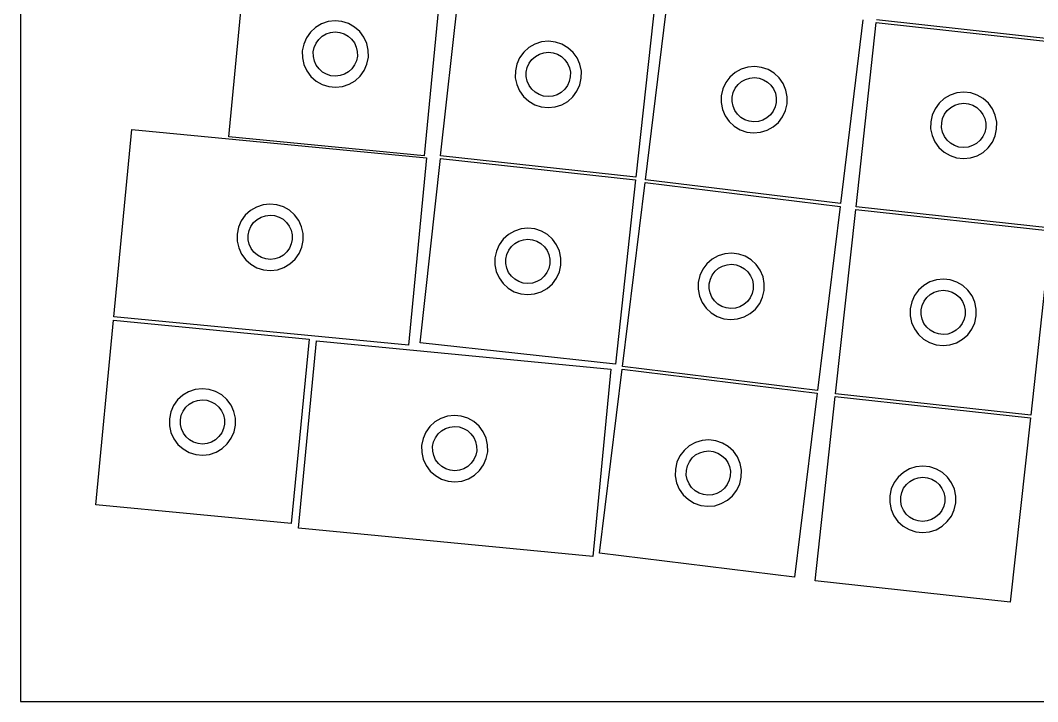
# Model space of a CAD drawing. Header units: metres. Extents: x -138 to 138, y -52 to 61.
# Drawn here: x -137.9 to -46, y -52.1 to 9.5 of the extents above; entities that cross this region are included whole.
import ezdxf

# ---------------------------------------------------------------- set-up
doc = ezdxf.new("R2010")
doc.units = ezdxf.units.M

msp = doc.modelspace()

# ---------------------------------------------------------------- linework, layer by layer
for p, q in [((-137.95, 50.12), (-137.95, -52.12)), ((-119.113, -1.07085), (-117.507, 15.602)), ((-99.839, 13.9008), (-101.444, -2.77211)), ((-99.9545, -2.78893), (-98.131, 13.8615)), ((-80.4865, 11.9291), (-82.31, -4.72131)), ((-81.4397, -4.94592), (-79.3984, 11.6792)), ((-110.125, 9.34384), (-110.72, 9.14482)), ((-109.502, 9.41483), (-110.125, 9.34384)), ((-108.878, 9.35471), (-109.502, 9.41483)), ((-108.28, 9.16612), (-108.878, 9.35471)), ((-61.7807, 9.51602), (-63.822, -7.1091)), ((-62.406, -7.39494), (-60.5824, 9.25548)), ((-60.5824, 9.25548), (-42.9379, 7.32309)), ((-42.9107, 7.57161), (-60.5552, 9.504)), ((-111.723, 8.4028), (-112.087, 7.89221)), ((-111.26, 8.82652), (-111.723, 8.4028)), ((-110.72, 9.14482), (-111.26, 8.82652)), ((-110.305, 8.23488), (-109.909, 8.36754)), ((-109.909, 8.36754), (-109.493, 8.41487)), ((-109.493, 8.41487), (-109.077, 8.3748)), ((-109.077, 8.3748), (-108.678, 8.24907)), ((-107.734, 8.85728), (-108.28, 9.16612)), ((-107.264, 8.44173), (-107.734, 8.85728)), ((-106.891, 7.93756), (-107.264, 8.44173)), ((-112.087, 7.89221), (-112.337, 7.31706)), ((-111.383, 7.01636), (-111.217, 7.3998)), ((-111.217, 7.3998), (-110.974, 7.74019)), ((-110.974, 7.74019), (-110.666, 8.02266)), ((-110.666, 8.02266), (-110.305, 8.23488)), ((-108.678, 8.24907), (-108.314, 8.04318)), ((-108.314, 8.04318), (-108.001, 7.76613)), ((-108.001, 7.76613), (-107.753, 7.43002)), ((-107.753, 7.43002), (-107.579, 7.04956)), ((-106.631, 7.36685), (-106.891, 7.93756)), ((-106.495, 6.75456), (-106.631, 7.36685)), ((-90.8314, 7.50722), (-91.4287, 7.31602)), ((-90.2074, 7.57005), (-90.8314, 7.50722)), ((-89.5839, 7.50177), (-90.2074, 7.57005)), ((-88.9883, 7.30537), (-89.5839, 7.50177)), ((-112.337, 7.31706), (-112.462, 6.70248)), ((-112.462, 6.70248), (-112.457, 6.07535)), ((-111.467, 6.60664), (-111.383, 7.01636)), ((-111.463, 6.18855), (-111.467, 6.60664)), ((-107.579, 7.04956), (-107.489, 6.64136)), ((-107.489, 6.64136), (-107.485, 6.22327)), ((-106.49, 6.12741), (-106.495, 6.75456)), ((-92.4411, 6.58719), (-92.812, 6.08141)), ((-91.9732, 7.00481), (-92.4411, 6.58719)), ((-91.4287, 7.31602), (-91.9732, 7.00481)), ((-91.026, 6.40071), (-90.6278, 6.52818)), ((-90.6278, 6.52818), (-90.2117, 6.57007)), ((-90.2117, 6.57007), (-89.7961, 6.52455)), ((-89.7961, 6.52455), (-89.399, 6.39362)), ((-88.4465, 6.98943), (-88.9883, 7.30537)), ((-87.9823, 6.56773), (-88.4465, 6.98943)), ((-87.6159, 6.05873), (-87.9823, 6.56773)), ((-112.457, 6.07535), (-112.321, 5.46304)), ((-111.373, 5.78035), (-111.463, 6.18855)), ((-111.199, 5.39987), (-111.373, 5.78035)), ((-107.568, 5.81354), (-107.735, 5.4301)), ((-107.485, 6.22327), (-107.568, 5.81354)), ((-106.615, 5.51283), (-106.49, 6.12741)), ((-92.812, 6.08141), (-93.0696, 5.50958)), ((-92.1199, 5.19643), (-91.9482, 5.57764)), ((-91.9482, 5.57764), (-91.7009, 5.91483)), ((-91.7009, 5.91483), (-91.389, 6.19324)), ((-91.389, 6.19324), (-91.026, 6.40071)), ((-89.399, 6.39362), (-89.0379, 6.18298)), ((-89.0379, 6.18298), (-88.7284, 5.90186)), ((-88.7284, 5.90186), (-88.4841, 5.56253)), ((-88.4841, 5.56253), (-88.3157, 5.17982)), ((-87.3633, 5.48468), (-87.6159, 6.05873)), ((-112.321, 5.46304), (-112.061, 4.89233)), ((-112.061, 4.89233), (-111.688, 4.38818)), ((-110.95, 5.06377), (-111.199, 5.39987)), ((-110.637, 4.78673), (-110.95, 5.06377)), ((-110.273, 4.58083), (-110.637, 4.78673)), ((-108.286, 4.80724), (-108.646, 4.59503)), ((-107.978, 5.08971), (-108.286, 4.80724)), ((-107.735, 5.4301), (-107.978, 5.08971)), ((-107.229, 4.42709), (-106.865, 4.9377)), ((-106.865, 4.9377), (-106.615, 5.51283)), ((-93.2026, 4.8967), (-93.2054, 4.26953)), ((-93.0696, 5.50958), (-93.2026, 4.8967)), ((-92.2104, 4.36972), (-92.2086, 4.78783)), ((-92.2086, 4.78783), (-92.1199, 5.19643)), ((-88.3157, 5.17982), (-88.2305, 4.77046)), ((-88.2305, 4.77046), (-88.2324, 4.35236)), ((-87.2356, 4.87065), (-87.3633, 5.48468)), ((-87.2383, 4.24348), (-87.2356, 4.87065)), ((-73.331, 4.74249), (-73.8043, 4.33104)), ((-72.7824, 5.04655), (-73.331, 4.74249)), ((-72.1827, 5.22992), (-72.7824, 5.04655)), ((-71.5579, 5.28458), (-72.1827, 5.22992)), ((-70.9354, 5.20815), (-71.5579, 5.28458)), ((-70.3424, 5.00397), (-70.9354, 5.20815)), ((-69.8048, 4.68094), (-70.3424, 5.00397)), ((-69.3461, 4.25322), (-69.8048, 4.68094)), ((-111.688, 4.38818), (-111.218, 3.97261)), ((-111.218, 3.97261), (-110.672, 3.66377)), ((-109.875, 4.45511), (-110.273, 4.58083)), ((-109.458, 4.41502), (-109.875, 4.45511)), ((-109.043, 4.46236), (-109.458, 4.41502)), ((-108.646, 4.59503), (-109.043, 4.46236)), ((-108.827, 3.48607), (-108.232, 3.68507)), ((-108.232, 3.68507), (-107.691, 4.00339)), ((-107.691, 4.00339), (-107.229, 4.42709)), ((-93.2054, 4.26953), (-93.0777, 3.6555)), ((-92.1253, 3.96036), (-92.2104, 4.36972)), ((-91.9569, 3.57767), (-92.1253, 3.96036)), ((-88.3211, 3.94377), (-88.4928, 3.56255)), ((-88.2324, 4.35236), (-88.3211, 3.94377)), ((-87.3714, 3.6306), (-87.2383, 4.24348)), ((-74.1817, 3.83014), (-74.4468, 3.26175)), ((-73.8043, 4.33104), (-74.1817, 3.83014)), ((-73.0729, 3.64903), (-72.7574, 3.92334)), ((-72.7574, 3.92334), (-72.3917, 4.12605)), ((-72.3917, 4.12605), (-71.9919, 4.24829)), ((-71.9919, 4.24829), (-71.5753, 4.28474)), ((-71.5753, 4.28474), (-71.1603, 4.23378)), ((-71.1603, 4.23378), (-70.765, 4.09766)), ((-70.765, 4.09766), (-70.4066, 3.88231)), ((-70.4066, 3.88231), (-70.1008, 3.59717)), ((-68.9864, 3.73947), (-69.3461, 4.25322)), ((-68.7413, 3.16216), (-68.9864, 3.73947)), ((-110.672, 3.66377), (-110.074, 3.47519)), ((-110.074, 3.47519), (-109.45, 3.41508)), ((-109.45, 3.41508), (-108.827, 3.48607)), ((-93.0777, 3.6555), (-92.8251, 3.08145)), ((-92.8251, 3.08145), (-92.4586, 2.57245)), ((-91.7126, 3.23833), (-91.9569, 3.57767)), ((-91.4031, 2.9572), (-91.7126, 3.23833)), ((-91.0419, 2.74657), (-91.4031, 2.9572)), ((-89.052, 2.94695), (-89.415, 2.73947)), ((-88.74, 3.22536), (-89.052, 2.94695)), ((-88.4928, 3.56255), (-88.74, 3.22536)), ((-87.9998, 2.55299), (-87.629, 3.05878)), ((-87.629, 3.05878), (-87.3714, 3.6306)), ((-74.4468, 3.26175), (-74.5879, 2.65065)), ((-73.5953, 2.52878), (-73.5013, 2.93617)), ((-73.5013, 2.93617), (-73.3246, 3.31512)), ((-73.3246, 3.31512), (-73.0729, 3.64903)), ((-70.1008, 3.59717), (-69.861, 3.25467)), ((-69.861, 3.25467), (-69.6976, 2.86978)), ((-69.6976, 2.86978), (-69.6178, 2.45935)), ((-68.6217, 2.54651), (-68.7413, 3.16216)), ((-53.2829, 2.9012), (-53.8802, 2.70999)), ((-52.6589, 2.96402), (-53.2829, 2.9012)), ((-52.0354, 2.89575), (-52.6589, 2.96402)), ((-51.4398, 2.69934), (-52.0354, 2.89575)), ((-92.4586, 2.57245), (-91.9944, 2.15077)), ((-91.9944, 2.15077), (-91.4526, 1.83481)), ((-90.6448, 2.61563), (-91.0419, 2.74657)), ((-90.2292, 2.57011), (-90.6448, 2.61563)), ((-89.8132, 2.612), (-90.2292, 2.57011)), ((-89.415, 2.73947), (-89.8132, 2.612)), ((-89.0122, 1.82417), (-88.4677, 2.13538)), ((-88.4677, 2.13538), (-87.9998, 2.55299)), ((-74.5879, 2.65065), (-74.5988, 2.02357)), ((-74.5988, 2.02357), (-74.4791, 1.40794)), ((-73.6026, 2.11073), (-73.5953, 2.52878)), ((-73.5228, 1.7003), (-73.6026, 2.11073)), ((-69.6251, 2.04131), (-69.7192, 1.63391)), ((-69.6178, 2.45935), (-69.6251, 2.04131)), ((-68.7737, 1.30833), (-68.6326, 1.91943)), ((-68.6326, 1.91943), (-68.6217, 2.54651)), ((-54.8926, 1.98116), (-55.2635, 1.47537)), ((-54.4247, 2.39879), (-54.8926, 1.98116)), ((-53.8802, 2.70999), (-54.4247, 2.39879)), ((-53.4774, 1.79469), (-53.0792, 1.92215)), ((-53.0792, 1.92215), (-52.6632, 1.96405)), ((-52.6632, 1.96405), (-52.2476, 1.91853)), ((-52.2476, 1.91853), (-51.8505, 1.7876)), ((-50.898, 2.38339), (-51.4398, 2.69934)), ((-50.4338, 1.96172), (-50.898, 2.38339)), ((-50.0674, 1.45271), (-50.4338, 1.96172)), ((-91.4526, 1.83481), (-90.857, 1.63841)), ((-90.857, 1.63841), (-90.2336, 1.57013)), ((-90.2336, 1.57013), (-89.6096, 1.63297)), ((-89.6096, 1.63297), (-89.0122, 1.82417)), ((-74.4791, 1.40794), (-74.2341, 0.83061)), ((-73.3595, 1.31543), (-73.5228, 1.7003)), ((-73.1197, 0.97293), (-73.3595, 1.31543)), ((-72.8139, 0.68778), (-73.1197, 0.97293)), ((-70.1475, 0.92105), (-70.4631, 0.64674)), ((-69.8959, 1.25496), (-70.1475, 0.92105)), ((-69.7192, 1.63391), (-69.8959, 1.25496)), ((-69.0387, 0.73994), (-68.7737, 1.30833)), ((-55.2635, 1.47537), (-55.521, 0.90355)), ((-54.5714, 0.59039), (-54.3996, 0.97162)), ((-54.3996, 0.97162), (-54.1524, 1.30881)), ((-54.1524, 1.30881), (-53.8405, 1.58722)), ((-53.8405, 1.58722), (-53.4774, 1.79469)), ((-51.8505, 1.7876), (-51.4893, 1.57695)), ((-51.4893, 1.57695), (-51.1798, 1.29582)), ((-51.1798, 1.29582), (-50.9356, 0.9565)), ((-50.9356, 0.9565), (-50.7672, 0.57379)), ((-49.8148, 0.87865), (-50.0674, 1.45271)), ((-74.2341, 0.83061), (-73.8744, 0.31686)), ((-73.8744, 0.31686), (-73.4157, -0.11084)), ((-72.4555, 0.47243), (-72.8139, 0.68778)), ((-72.0601, 0.3363), (-72.4555, 0.47243)), ((-71.6451, 0.28536), (-72.0601, 0.3363)), ((-71.2286, 0.32179), (-71.6451, 0.28536)), ((-70.8288, 0.44403), (-71.2286, 0.32179)), ((-70.4631, 0.64674), (-70.8288, 0.44403)), ((-69.8895, -0.17239), (-69.4162, 0.23906)), ((-69.4162, 0.23906), (-69.0387, 0.73994)), ((-55.6541, 0.29067), (-55.6568, -0.33649)), ((-55.521, 0.90355), (-55.6541, 0.29067)), ((-54.6619, -0.2363), (-54.6601, 0.18179)), ((-54.6601, 0.18179), (-54.5714, 0.59039)), ((-50.7672, 0.57379), (-50.682, 0.16444)), ((-50.682, 0.16444), (-50.6838, -0.25365)), ((-49.6871, 0.26463), (-49.8148, 0.87865)), ((-49.6898, -0.36252), (-49.6871, 0.26463)), ((-129.492, -17.3287), (-127.862, -0.40692)), ((-127.862, -0.40692), (-101.236, -2.97079)), ((-73.4157, -0.11084), (-72.8781, -0.43387)), ((-72.8781, -0.43387), (-72.2851, -0.63803)), ((-72.2851, -0.63803), (-71.6626, -0.71448)), ((-71.6626, -0.71448), (-71.0378, -0.65982)), ((-71.0378, -0.65982), (-70.438, -0.47646)), ((-70.438, -0.47646), (-69.8895, -0.17239)), ((-55.6568, -0.33649), (-55.5291, -0.9505)), ((-54.5768, -0.64565), (-54.6619, -0.2363)), ((-54.4084, -1.02835), (-54.5768, -0.64565)), ((-50.7726, -0.66225), (-50.9443, -1.04347)), ((-50.6838, -0.25365), (-50.7726, -0.66225)), ((-49.8229, -0.9754), (-49.6898, -0.36252)), ((-101.444, -2.77211), (-119.113, -1.07085)), ((-55.5291, -0.9505), (-55.2766, -1.52457)), ((-55.2766, -1.52457), (-54.9101, -2.03355)), ((-54.1641, -1.36768), (-54.4084, -1.02835)), ((-53.8546, -1.6488), (-54.1641, -1.36768)), ((-53.4934, -1.85944), (-53.8546, -1.6488)), ((-51.5034, -1.65907), (-51.8665, -1.86655)), ((-51.1915, -1.38065), (-51.5034, -1.65907)), ((-50.9443, -1.04347), (-51.1915, -1.38065)), ((-50.4513, -2.05301), (-50.0804, -1.54723)), ((-50.0804, -1.54723), (-49.8229, -0.9754)), ((-54.9101, -2.03355), (-54.4459, -2.45525)), ((-54.4459, -2.45525), (-53.9041, -2.77119)), ((-53.0963, -1.99039), (-53.4934, -1.85944)), ((-52.6807, -2.0359), (-53.0963, -1.99039)), ((-52.2647, -1.994), (-52.6807, -2.0359)), ((-51.8665, -1.86655), (-52.2647, -1.994)), ((-51.4637, -2.78185), (-50.9192, -2.47064)), ((-50.9192, -2.47064), (-50.4513, -2.05301)), ((-101.236, -2.97079), (-102.865, -19.8925)), ((-101.805, -19.6879), (-99.9817, -3.03743)), ((-99.9817, -3.03743), (-82.3372, -4.96982)), ((-82.31, -4.72131), (-99.9545, -2.78893)), ((-53.9041, -2.77119), (-53.3085, -2.96759)), ((-53.3085, -2.96759), (-52.685, -3.03587)), ((-52.685, -3.03587), (-52.061, -2.97305)), ((-52.061, -2.97305), (-51.4637, -2.78185)), ((-82.3372, -4.96982), (-84.1607, -21.6203)), ((-83.5115, -21.8192), (-81.4702, -5.19406)), ((-81.4702, -5.19406), (-63.8525, -7.35724)), ((-63.822, -7.1091), (-81.4397, -4.94592)), ((-116.013, -7.22084), (-116.608, -7.41985)), ((-115.39, -7.14986), (-116.013, -7.22084)), ((-114.766, -7.20996), (-115.39, -7.14986)), ((-114.167, -7.39854), (-114.766, -7.20996)), ((-63.8525, -7.35724), (-65.8938, -23.9824)), ((-117.611, -8.16187), (-117.975, -8.67247)), ((-117.148, -7.73816), (-117.611, -8.16187)), ((-116.608, -7.41985), (-117.148, -7.73816)), ((-116.193, -8.3298), (-115.797, -8.19713)), ((-115.797, -8.19713), (-115.381, -8.1498)), ((-115.381, -8.1498), (-114.965, -8.18988)), ((-114.965, -8.18988), (-114.566, -8.3156)), ((-113.622, -7.70738), (-114.167, -7.39854)), ((-113.152, -8.12296), (-113.622, -7.70738)), ((-112.779, -8.62711), (-113.152, -8.12296)), ((-64.2567, -24.2939), (-62.4332, -7.64346)), ((-62.4332, -7.64346), (-44.7887, -9.57585)), ((-44.7615, -9.32733), (-62.406, -7.39494)), ((-117.975, -8.67247), (-118.225, -9.2476)), ((-117.271, -9.54831), (-117.104, -9.16487)), ((-117.104, -9.16487), (-116.862, -8.82448)), ((-116.862, -8.82448), (-116.553, -8.54201)), ((-116.553, -8.54201), (-116.193, -8.3298)), ((-114.566, -8.3156), (-114.202, -8.5215)), ((-114.202, -8.5215), (-113.889, -8.79854)), ((-113.889, -8.79854), (-113.64, -9.13464)), ((-113.64, -9.13464), (-113.467, -9.51512)), ((-112.519, -9.19781), (-112.779, -8.62711)), ((-118.225, -9.2476), (-118.35, -9.86218)), ((-118.35, -9.86218), (-118.344, -10.4893)), ((-117.355, -9.95804), (-117.271, -9.54831)), ((-117.351, -10.3761), (-117.355, -9.95804)), ((-113.467, -9.51512), (-113.377, -9.92332)), ((-113.377, -9.92332), (-113.373, -10.3414)), ((-112.383, -9.81012), (-112.519, -9.19781)), ((-112.378, -10.4373), (-112.383, -9.81012)), ((-93.824, -9.89413), (-94.2919, -10.3118)), ((-93.2794, -9.58292), (-93.824, -9.89413)), ((-92.6821, -9.39172), (-93.2794, -9.58292)), ((-92.0581, -9.32889), (-92.6821, -9.39172)), ((-91.4347, -9.39717), (-92.0581, -9.32889)), ((-90.8391, -9.59357), (-91.4347, -9.39717)), ((-90.2973, -9.90953), (-90.8391, -9.59357)), ((-89.833, -10.3312), (-90.2973, -9.90953)), ((-44.7887, -9.57585), (-46.6122, -26.2263)), ((-118.344, -10.4893), (-118.209, -11.1016)), ((-117.26, -10.7843), (-117.351, -10.3761)), ((-117.087, -11.1648), (-117.26, -10.7843)), ((-113.456, -10.7511), (-113.623, -11.1346)), ((-113.373, -10.3414), (-113.456, -10.7511)), ((-112.503, -11.0518), (-112.378, -10.4373)), ((-94.6627, -10.8175), (-94.9203, -11.3894)), ((-94.2919, -10.3118), (-94.6627, -10.8175)), ((-93.7989, -11.3213), (-93.5517, -10.9841)), ((-93.5517, -10.9841), (-93.2397, -10.7057)), ((-93.2397, -10.7057), (-92.8767, -10.4982)), ((-92.8767, -10.4982), (-92.4785, -10.3708)), ((-92.4785, -10.3708), (-92.0625, -10.3289)), ((-92.0625, -10.3289), (-91.6469, -10.3744)), ((-91.6469, -10.3744), (-91.2498, -10.5053)), ((-91.2498, -10.5053), (-90.8886, -10.716)), ((-90.8886, -10.716), (-90.5791, -10.9971)), ((-90.5791, -10.9971), (-90.3348, -11.3364)), ((-89.4666, -10.8402), (-89.833, -10.3312)), ((-89.214, -11.4143), (-89.4666, -10.8402)), ((-118.209, -11.1016), (-117.949, -11.6723)), ((-117.949, -11.6723), (-117.576, -12.1765)), ((-116.838, -11.5009), (-117.087, -11.1648)), ((-116.525, -11.778), (-116.838, -11.5009)), ((-116.161, -11.9838), (-116.525, -11.778)), ((-114.174, -11.7574), (-114.534, -11.9697)), ((-113.866, -11.475), (-114.174, -11.7574)), ((-113.623, -11.1346), (-113.866, -11.475)), ((-113.117, -12.1376), (-112.753, -11.627)), ((-112.753, -11.627), (-112.503, -11.0518)), ((-94.9203, -11.3894), (-95.0534, -12.0022)), ((-94.0593, -12.1111), (-93.9706, -11.7025)), ((-93.9706, -11.7025), (-93.7989, -11.3213)), ((-90.3348, -11.3364), (-90.1664, -11.7191)), ((-90.1664, -11.7191), (-90.0813, -12.1285)), ((-89.0863, -12.0283), (-89.214, -11.4143)), ((-74.8542, -11.8267), (-75.4027, -12.1308)), ((-74.2544, -11.6434), (-74.8542, -11.8267)), ((-73.6297, -11.5887), (-74.2544, -11.6434)), ((-73.0072, -11.6651), (-73.6297, -11.5887)), ((-72.4142, -11.8693), (-73.0072, -11.6651)), ((-71.8766, -12.1923), (-72.4142, -11.8693)), ((-117.576, -12.1765), (-117.106, -12.5921)), ((-117.106, -12.5921), (-116.56, -12.9009)), ((-115.762, -12.1096), (-116.161, -11.9838)), ((-115.346, -12.1496), (-115.762, -12.1096)), ((-114.931, -12.1023), (-115.346, -12.1496)), ((-114.534, -11.9697), (-114.931, -12.1023)), ((-114.12, -12.8796), (-113.579, -12.5613)), ((-113.579, -12.5613), (-113.117, -12.1376)), ((-95.0534, -12.0022), (-95.0561, -12.6294)), ((-95.0561, -12.6294), (-94.9284, -13.2434)), ((-94.0611, -12.5292), (-94.0593, -12.1111)), ((-93.976, -12.9386), (-94.0611, -12.5292)), ((-90.0831, -12.5466), (-90.1718, -12.9552)), ((-90.0813, -12.1285), (-90.0831, -12.5466)), ((-89.2221, -13.2683), (-89.089, -12.6555)), ((-89.089, -12.6555), (-89.0863, -12.0283)), ((-75.8761, -12.5422), (-76.2535, -13.0431)), ((-75.4027, -12.1308), (-75.8761, -12.5422)), ((-74.8292, -12.9499), (-74.4635, -12.7472)), ((-74.4635, -12.7472), (-74.0636, -12.625)), ((-74.0636, -12.625), (-73.6471, -12.5885)), ((-73.6471, -12.5885), (-73.2321, -12.6395)), ((-73.2321, -12.6395), (-72.8368, -12.7756)), ((-72.8368, -12.7756), (-72.4784, -12.991)), ((-71.4179, -12.6201), (-71.8766, -12.1923)), ((-71.0582, -13.1338), (-71.4179, -12.6201)), ((-116.56, -12.9009), (-115.962, -13.0895)), ((-115.962, -13.0895), (-115.338, -13.1496)), ((-115.338, -13.1496), (-114.714, -13.0786)), ((-114.714, -13.0786), (-114.12, -12.8796)), ((-94.9284, -13.2434), (-94.6758, -13.8175)), ((-93.8076, -13.3213), (-93.976, -12.9386)), ((-93.5633, -13.6606), (-93.8076, -13.3213)), ((-93.2538, -13.9417), (-93.5633, -13.6606)), ((-90.5908, -13.6736), (-90.9027, -13.952)), ((-90.3435, -13.3364), (-90.5908, -13.6736)), ((-90.1718, -12.9552), (-90.3435, -13.3364)), ((-89.4797, -13.8402), (-89.2221, -13.2683)), ((-76.5186, -13.6115), (-76.6597, -14.2226)), ((-76.2535, -13.0431), (-76.5186, -13.6115)), ((-75.573, -13.9371), (-75.3963, -13.5582)), ((-75.3963, -13.5582), (-75.1447, -13.2242)), ((-75.1447, -13.2242), (-74.8292, -12.9499)), ((-72.4784, -12.991), (-72.1726, -13.2761)), ((-72.1726, -13.2761), (-71.9328, -13.6186)), ((-71.9328, -13.6186), (-71.7694, -14.0035)), ((-70.8131, -13.7111), (-71.0582, -13.1338)), ((-70.6934, -14.3268), (-70.8131, -13.7111)), ((-94.6758, -13.8175), (-94.3094, -14.3265)), ((-94.3094, -14.3265), (-93.8451, -14.7482)), ((-92.8927, -14.1524), (-93.2538, -13.9417)), ((-92.4956, -14.2833), (-92.8927, -14.1524)), ((-92.0799, -14.3288), (-92.4956, -14.2833)), ((-91.6639, -14.2869), (-92.0799, -14.3288)), ((-91.2657, -14.1595), (-91.6639, -14.2869)), ((-90.9027, -13.952), (-91.2657, -14.1595)), ((-90.3185, -14.7636), (-89.8506, -14.3459)), ((-89.8506, -14.3459), (-89.4797, -13.8402)), ((-76.6597, -14.2226), (-76.6706, -14.8497)), ((-75.6744, -14.7625), (-75.6671, -14.3445)), ((-75.6671, -14.3445), (-75.573, -13.9371)), ((-71.7694, -14.0035), (-71.6896, -14.4139)), ((-71.6896, -14.4139), (-71.6969, -14.832)), ((-70.7044, -14.9538), (-70.6934, -14.3268)), ((-56.2754, -14.5002), (-56.7433, -14.9178)), ((-55.7309, -14.1889), (-56.2754, -14.5002)), ((-55.1336, -13.9977), (-55.7309, -14.1889)), ((-54.5096, -13.9349), (-55.1336, -13.9977)), ((-53.8862, -14.0032), (-54.5096, -13.9349)), ((-53.2905, -14.1996), (-53.8862, -14.0032)), ((-52.7488, -14.5155), (-53.2905, -14.1996)), ((-52.2845, -14.9372), (-52.7488, -14.5155)), ((-93.8451, -14.7482), (-93.3034, -15.0641)), ((-93.3034, -15.0641), (-92.7077, -15.2605)), ((-92.7077, -15.2605), (-92.0843, -15.3288)), ((-92.0843, -15.3288), (-91.4603, -15.266)), ((-91.4603, -15.266), (-90.863, -15.0748)), ((-90.863, -15.0748), (-90.3185, -14.7636)), ((-76.6706, -14.8497), (-76.5509, -15.4653)), ((-76.5509, -15.4653), (-76.3059, -16.0426)), ((-75.5946, -15.173), (-75.6744, -14.7625)), ((-75.4312, -15.5578), (-75.5946, -15.173)), ((-75.1914, -15.9003), (-75.4312, -15.5578)), ((-71.9677, -15.6183), (-72.2193, -15.9522)), ((-71.791, -15.2394), (-71.9677, -15.6183)), ((-71.6969, -14.832), (-71.791, -15.2394)), ((-71.1105, -16.1333), (-70.8455, -15.5649)), ((-70.8455, -15.5649), (-70.7044, -14.9538)), ((-57.1142, -15.4236), (-57.3718, -15.9954)), ((-56.7433, -14.9178), (-57.1142, -15.4236)), ((-56.2504, -15.9273), (-56.0031, -15.5901)), ((-56.0031, -15.5901), (-55.6912, -15.3117)), ((-55.6912, -15.3117), (-55.3282, -15.1042)), ((-55.3282, -15.1042), (-54.93, -14.9768)), ((-54.93, -14.9768), (-54.514, -14.9349)), ((-54.514, -14.9349), (-54.0983, -14.9804)), ((-54.0983, -14.9804), (-53.7012, -15.1114)), ((-53.7012, -15.1114), (-53.3401, -15.322)), ((-53.3401, -15.322), (-53.0306, -15.6031)), ((-53.0306, -15.6031), (-52.7863, -15.9424)), ((-51.9181, -15.4462), (-52.2845, -14.9372)), ((-51.6655, -16.0203), (-51.9181, -15.4462)), ((-76.3059, -16.0426), (-75.9461, -16.5564)), ((-74.8856, -16.1855), (-75.1914, -15.9003)), ((-74.5273, -16.4008), (-74.8856, -16.1855)), ((-74.1319, -16.537), (-74.5273, -16.4008)), ((-73.7169, -16.5879), (-74.1319, -16.537)), ((-73.3004, -16.5515), (-73.7169, -16.5879)), ((-72.9005, -16.4292), (-73.3004, -16.5515)), ((-72.5349, -16.2265), (-72.9005, -16.4292)), ((-72.2193, -15.9522), (-72.5349, -16.2265)), ((-71.4879, -16.6342), (-71.1105, -16.1333)), ((-57.3718, -15.9954), (-57.5049, -16.6083)), ((-56.5108, -16.7171), (-56.4221, -16.3085)), ((-56.4221, -16.3085), (-56.2504, -15.9273)), ((-52.7863, -15.9424), (-52.6179, -16.3251)), ((-52.6179, -16.3251), (-52.5328, -16.7345)), ((-51.5378, -16.6343), (-51.6655, -16.0203)), ((-102.865, -19.8925), (-129.492, -17.3287)), ((-75.9461, -16.5564), (-75.4875, -16.9841)), ((-75.4875, -16.9841), (-74.9499, -17.3071)), ((-74.9499, -17.3071), (-74.3569, -17.5113)), ((-73.1096, -17.5331), (-72.5098, -17.3497)), ((-72.5098, -17.3497), (-71.9613, -17.0457)), ((-71.9613, -17.0457), (-71.4879, -16.6342)), ((-57.5049, -16.6083), (-57.5076, -17.2354)), ((-57.5076, -17.2354), (-57.3799, -17.8495)), ((-56.5126, -17.1353), (-56.5108, -16.7171)), ((-56.4275, -17.5446), (-56.5126, -17.1353)), ((-52.5346, -17.1526), (-52.6233, -17.5612)), ((-52.5328, -16.7345), (-52.5346, -17.1526)), ((-51.6736, -17.8744), (-51.5405, -17.2615)), ((-51.5405, -17.2615), (-51.5378, -16.6343)), ((-131.127, -34.327), (-129.522, -17.6541)), ((-129.522, -17.6541), (-111.854, -19.3554)), ((-74.3569, -17.5113), (-73.7344, -17.5878)), ((-73.7344, -17.5878), (-73.1096, -17.5331)), ((-57.3799, -17.8495), (-57.1273, -18.4235)), ((-56.2591, -17.9273), (-56.4275, -17.5446)), ((-56.0148, -18.2666), (-56.2591, -17.9273)), ((-55.7053, -18.5478), (-56.0148, -18.2666)), ((-53.0423, -18.2796), (-53.3542, -18.558)), ((-52.795, -17.9424), (-53.0423, -18.2796)), ((-52.6233, -17.5612), (-52.795, -17.9424)), ((-51.9312, -18.4462), (-51.6736, -17.8744)), ((-57.1273, -18.4235), (-56.7608, -18.9325)), ((-56.7608, -18.9325), (-56.2966, -19.3542)), ((-55.3441, -18.7584), (-55.7053, -18.5478)), ((-54.9471, -18.8893), (-55.3441, -18.7584)), ((-54.5314, -18.9349), (-54.9471, -18.8893)), ((-54.1154, -18.893), (-54.5314, -18.9349)), ((-53.7172, -18.7655), (-54.1154, -18.893)), ((-53.3542, -18.558), (-53.7172, -18.7655)), ((-52.7699, -19.3696), (-52.302, -18.952)), ((-52.302, -18.952), (-51.9312, -18.4462)), ((-111.854, -19.3554), (-113.459, -36.0283)), ((-112.815, -36.4303), (-111.186, -19.5086)), ((-111.186, -19.5086), (-84.5589, -22.0725)), ((-84.1607, -21.6203), (-101.805, -19.6879)), ((-56.2966, -19.3542), (-55.7548, -19.6702)), ((-55.7548, -19.6702), (-55.1592, -19.8666)), ((-55.1592, -19.8666), (-54.5358, -19.9348)), ((-54.5358, -19.9348), (-53.9118, -19.872)), ((-53.9118, -19.872), (-53.3145, -19.6808)), ((-53.3145, -19.6808), (-52.7699, -19.3696)), ((-85.5833, -38.6925), (-83.542, -22.0674)), ((-83.542, -22.0674), (-65.9243, -24.2305)), ((-65.8938, -23.9824), (-83.5115, -21.8192)), ((-84.5589, -22.0725), (-86.1883, -38.9942)), ((-121.517, -23.8413), (-122.14, -23.9123)), ((-120.892, -23.9014), (-121.517, -23.8413)), ((-120.294, -24.09), (-120.892, -23.9014)), ((-123.275, -24.4296), (-123.737, -24.8533)), ((-122.735, -24.1113), (-123.275, -24.4296)), ((-122.14, -23.9123), (-122.735, -24.1113)), ((-119.748, -24.3988), (-120.294, -24.09)), ((-119.279, -24.8144), (-119.748, -24.3988)), ((-118.906, -25.3186), (-119.279, -24.8144)), ((-65.9243, -24.2305), (-67.9656, -40.8557)), ((-66.1074, -41.1929), (-64.2839, -24.5424)), ((-64.2839, -24.5424), (-46.6394, -26.4748)), ((-46.6122, -26.2263), (-64.2567, -24.2939)), ((-124.102, -25.3639), (-124.352, -25.9391)), ((-123.737, -24.8533), (-124.102, -25.3639)), ((-123.231, -25.8563), (-122.988, -25.5159)), ((-122.988, -25.5159), (-122.68, -25.2335)), ((-122.68, -25.2335), (-122.32, -25.0213)), ((-122.32, -25.0213), (-121.923, -24.8886)), ((-121.923, -24.8886), (-121.508, -24.8413)), ((-121.508, -24.8413), (-121.092, -24.8813)), ((-121.092, -24.8813), (-120.693, -25.0071)), ((-120.693, -25.0071), (-120.329, -25.213)), ((-120.329, -25.213), (-120.016, -25.49)), ((-120.016, -25.49), (-119.767, -25.8261)), ((-118.645, -25.8893), (-118.906, -25.3186)), ((-124.352, -25.9391), (-124.477, -26.5536)), ((-124.477, -26.5536), (-124.471, -27.1808)), ((-123.481, -26.6495), (-123.398, -26.2398)), ((-123.478, -27.0676), (-123.481, -26.6495)), ((-123.398, -26.2398), (-123.231, -25.8563)), ((-119.767, -25.8261), (-119.594, -26.2066)), ((-119.594, -26.2066), (-119.503, -26.6148)), ((-119.503, -26.6148), (-119.5, -27.0329)), ((-118.51, -26.5016), (-118.645, -25.8893)), ((-118.504, -27.1287), (-118.51, -26.5016)), ((-99.9311, -26.5215), (-100.471, -26.8398)), ((-99.3363, -26.3225), (-99.9311, -26.5215)), ((-98.7132, -26.2515), (-99.3363, -26.3225)), ((-98.0889, -26.3117), (-98.7132, -26.2515)), ((-97.4908, -26.5002), (-98.0889, -26.3117)), ((-96.9449, -26.8091), (-97.4908, -26.5002)), ((-46.6394, -26.4748), (-48.4629, -43.1252)), ((-124.471, -27.1808), (-124.335, -27.7931)), ((-123.387, -27.4758), (-123.478, -27.0676)), ((-123.214, -27.8563), (-123.387, -27.4758)), ((-119.583, -27.4426), (-119.75, -27.826)), ((-119.5, -27.0329), (-119.583, -27.4426)), ((-118.629, -27.7433), (-118.504, -27.1287)), ((-100.934, -27.2636), (-101.298, -27.7742)), ((-100.471, -26.8398), (-100.934, -27.2636)), ((-99.8766, -27.6437), (-99.5164, -27.4315)), ((-99.5164, -27.4315), (-99.1199, -27.2988)), ((-99.1199, -27.2988), (-98.7045, -27.2515)), ((-98.7045, -27.2515), (-98.2883, -27.2916)), ((-98.2883, -27.2916), (-97.8895, -27.4173)), ((-97.8895, -27.4173), (-97.5256, -27.6232)), ((-96.4752, -27.2246), (-96.9449, -26.8091)), ((-96.1021, -27.7288), (-96.4752, -27.2246)), ((-124.335, -27.7931), (-124.075, -28.3638)), ((-124.075, -28.3638), (-123.702, -28.868)), ((-122.965, -28.1924), (-123.214, -27.8563)), ((-122.652, -28.4694), (-122.965, -28.1924)), ((-122.288, -28.6753), (-122.652, -28.4694)), ((-120.301, -28.4489), (-120.661, -28.6611)), ((-119.993, -28.1664), (-120.301, -28.4489)), ((-119.75, -27.826), (-119.993, -28.1664)), ((-119.244, -28.829), (-118.879, -28.3185)), ((-118.879, -28.3185), (-118.629, -27.7433)), ((-101.548, -28.3493), (-101.673, -28.9639)), ((-101.298, -27.7742), (-101.548, -28.3493)), ((-100.594, -28.65), (-100.428, -28.2666)), ((-100.428, -28.2666), (-100.185, -27.9262)), ((-100.185, -27.9262), (-99.8766, -27.6437)), ((-97.5256, -27.6232), (-97.2124, -27.9002)), ((-97.2124, -27.9002), (-96.9637, -28.2363)), ((-96.9637, -28.2363), (-96.7903, -28.6168)), ((-95.842, -28.2995), (-96.1021, -27.7288)), ((-95.7063, -28.9118), (-95.842, -28.2995)), ((-75.7014, -28.462), (-76.3262, -28.5166)), ((-75.0789, -28.5384), (-75.7014, -28.462)), ((-123.702, -28.868), (-123.233, -29.2835)), ((-123.233, -29.2835), (-122.687, -29.5924)), ((-121.889, -28.801), (-122.288, -28.6753)), ((-121.473, -28.8411), (-121.889, -28.801)), ((-121.058, -28.7938), (-121.473, -28.8411)), ((-120.661, -28.6611), (-121.058, -28.7938)), ((-120.246, -29.5711), (-119.706, -29.2527)), ((-119.706, -29.2527), (-119.244, -28.829)), ((-101.673, -28.9639), (-101.668, -29.591)), ((-100.678, -29.0597), (-100.594, -28.65)), ((-100.674, -29.4778), (-100.678, -29.0597)), ((-96.7903, -28.6168), (-96.6998, -29.025)), ((-96.6998, -29.025), (-96.6962, -29.4431)), ((-95.7008, -29.539), (-95.7063, -28.9118)), ((-77.9478, -29.4155), (-78.3253, -29.9164)), ((-77.4745, -29.0041), (-77.9478, -29.4155)), ((-76.926, -28.7), (-77.4745, -29.0041)), ((-76.3262, -28.5166), (-76.926, -28.7)), ((-74.4859, -28.7426), (-75.0789, -28.5384)), ((-73.9483, -29.0656), (-74.4859, -28.7426)), ((-73.4897, -29.4933), (-73.9483, -29.0656)), ((-122.687, -29.5924), (-122.089, -29.7809)), ((-122.089, -29.7809), (-121.464, -29.841)), ((-121.464, -29.841), (-120.841, -29.7701)), ((-120.841, -29.7701), (-120.246, -29.5711)), ((-101.668, -29.591), (-101.532, -30.2033)), ((-101.532, -30.2033), (-101.272, -30.774)), ((-100.584, -29.886), (-100.674, -29.4778)), ((-100.41, -30.2665), (-100.584, -29.886)), ((-100.162, -30.6026), (-100.41, -30.2665)), ((-96.9463, -30.2363), (-97.1891, -30.5767)), ((-96.7796, -29.8528), (-96.9463, -30.2363)), ((-96.6962, -29.4431), (-96.7796, -29.8528)), ((-96.0759, -30.7287), (-95.8259, -30.1535)), ((-95.8259, -30.1535), (-95.7008, -29.539)), ((-78.3253, -29.9164), (-78.5903, -30.4848)), ((-77.4681, -30.4314), (-77.2165, -30.0975)), ((-77.2165, -30.0975), (-76.9009, -29.8232)), ((-76.9009, -29.8232), (-76.5352, -29.6205)), ((-76.5352, -29.6205), (-76.1354, -29.4983)), ((-76.1354, -29.4983), (-75.7189, -29.4618)), ((-75.7189, -29.4618), (-75.3039, -29.5128)), ((-75.3039, -29.5128), (-74.9086, -29.6489)), ((-74.9086, -29.6489), (-74.5502, -29.8642)), ((-74.5502, -29.8642), (-74.2444, -30.1494)), ((-74.2444, -30.1494), (-74.0045, -30.4919)), ((-73.1299, -30.0071), (-73.4897, -29.4933)), ((-72.8849, -30.5844), (-73.1299, -30.0071)), ((-101.272, -30.774), (-100.899, -31.2782)), ((-99.8484, -30.8796), (-100.162, -30.6026)), ((-99.4845, -31.0855), (-99.8484, -30.8796)), ((-99.0857, -31.2113), (-99.4845, -31.0855)), ((-98.6695, -31.2513), (-99.0857, -31.2113)), ((-98.2541, -31.204), (-98.6695, -31.2513)), ((-97.8576, -31.0713), (-98.2541, -31.204)), ((-97.4973, -30.8591), (-97.8576, -31.0713)), ((-97.1891, -30.5767), (-97.4973, -30.8591)), ((-96.9025, -31.663), (-96.4401, -31.2393)), ((-96.4401, -31.2393), (-96.0759, -30.7287)), ((-78.7314, -31.0959), (-78.7424, -31.723)), ((-78.5903, -30.4848), (-78.7314, -31.0959)), ((-77.7462, -31.6358), (-77.7389, -31.2178)), ((-77.7389, -31.2178), (-77.6448, -30.8104)), ((-77.6448, -30.8104), (-77.4681, -30.4314)), ((-74.0045, -30.4919), (-73.8412, -30.8768)), ((-73.8412, -30.8768), (-73.7614, -31.2872)), ((-72.7652, -31.2), (-72.8849, -30.5844)), ((-72.7762, -31.8271), (-72.7652, -31.2)), ((-57.5817, -31.0879), (-58.1262, -31.3991)), ((-56.9843, -30.8967), (-57.5817, -31.0879)), ((-56.3603, -30.8339), (-56.9843, -30.8967)), ((-55.7369, -30.9022), (-56.3603, -30.8339)), ((-55.1413, -31.0986), (-55.7369, -30.9022)), ((-54.5995, -31.4145), (-55.1413, -31.0986)), ((-100.899, -31.2782), (-100.429, -31.6938)), ((-100.429, -31.6938), (-99.8832, -32.0026)), ((-99.8832, -32.0026), (-99.2851, -32.1912)), ((-98.6608, -32.2513), (-98.0377, -32.1803)), ((-98.0377, -32.1803), (-97.4429, -31.9813)), ((-97.4429, -31.9813), (-96.9025, -31.663)), ((-78.7424, -31.723), (-78.6227, -32.3386)), ((-77.6664, -32.0462), (-77.7462, -31.6358)), ((-77.503, -32.4311), (-77.6664, -32.0462)), ((-73.8627, -32.1126), (-74.0395, -32.4916)), ((-73.7687, -31.7052), (-73.8627, -32.1126)), ((-73.7614, -31.2872), (-73.7687, -31.7052)), ((-72.9173, -32.4382), (-72.7762, -31.8271)), ((-58.5941, -31.8167), (-58.9649, -32.3225)), ((-58.1262, -31.3991), (-58.5941, -31.8167)), ((-57.5419, -32.2107), (-57.1789, -32.0032)), ((-57.1789, -32.0032), (-56.7807, -31.8757)), ((-56.7807, -31.8757), (-56.3647, -31.8338)), ((-56.3647, -31.8338), (-55.9491, -31.8794)), ((-55.9491, -31.8794), (-55.552, -32.0103)), ((-55.552, -32.0103), (-55.1908, -32.2209)), ((-54.1353, -31.8362), (-54.5995, -31.4145)), ((-53.7688, -32.3452), (-54.1353, -31.8362)), ((-99.2851, -32.1912), (-98.6608, -32.2513)), ((-78.6227, -32.3386), (-78.3776, -32.9159)), ((-78.3776, -32.9159), (-78.0179, -33.4297)), ((-77.2632, -32.7736), (-77.503, -32.4311)), ((-76.9574, -33.0588), (-77.2632, -32.7736)), ((-76.599, -33.2741), (-76.9574, -33.0588)), ((-74.6066, -33.0998), (-74.9723, -33.3025)), ((-74.2911, -32.8255), (-74.6066, -33.0998)), ((-74.0395, -32.4916), (-74.2911, -32.8255)), ((-73.5597, -33.5075), (-73.1823, -33.0066)), ((-73.1823, -33.0066), (-72.9173, -32.4382)), ((-59.2225, -32.8943), (-59.3556, -33.5072)), ((-58.9649, -32.3225), (-59.2225, -32.8943)), ((-58.2728, -33.2075), (-58.1011, -32.8263)), ((-58.1011, -32.8263), (-57.8539, -32.4891)), ((-57.8539, -32.4891), (-57.5419, -32.2107)), ((-55.1908, -32.2209), (-54.8813, -32.5021)), ((-54.8813, -32.5021), (-54.637, -32.8414)), ((-54.637, -32.8414), (-54.4686, -33.2241)), ((-53.5163, -32.9193), (-53.7688, -32.3452)), ((-53.3885, -33.5333), (-53.5163, -32.9193)), ((-78.0179, -33.4297), (-77.5592, -33.8574)), ((-77.5592, -33.8574), (-77.0216, -34.1804)), ((-76.2037, -33.4102), (-76.599, -33.2741)), ((-75.7887, -33.4612), (-76.2037, -33.4102)), ((-75.3722, -33.4248), (-75.7887, -33.4612)), ((-74.9723, -33.3025), (-75.3722, -33.4248)), ((-74.5816, -34.223), (-74.0331, -33.919)), ((-74.0331, -33.919), (-73.5597, -33.5075)), ((-59.3556, -33.5072), (-59.3583, -34.1344)), ((-58.3634, -34.0342), (-58.3615, -33.6161)), ((-58.3615, -33.6161), (-58.2728, -33.2075)), ((-54.4686, -33.2241), (-54.3835, -33.6335)), ((-54.3835, -33.6335), (-54.3853, -34.0516)), ((-53.3913, -34.1604), (-53.3885, -33.5333)), ((-113.459, -36.0283), (-131.127, -34.327)), ((-77.0216, -34.1804), (-76.4286, -34.3846)), ((-76.4286, -34.3846), (-75.8062, -34.461)), ((-75.8062, -34.461), (-75.1814, -34.4064)), ((-75.1814, -34.4064), (-74.5816, -34.223)), ((-59.3583, -34.1344), (-59.2306, -34.7484)), ((-59.2306, -34.7484), (-58.978, -35.3225)), ((-58.2782, -34.4436), (-58.3634, -34.0342)), ((-58.1098, -34.8263), (-58.2782, -34.4436)), ((-57.8655, -35.1656), (-58.1098, -34.8263)), ((-54.6458, -34.8414), (-54.893, -35.1786)), ((-54.474, -34.4602), (-54.6458, -34.8414)), ((-54.3853, -34.0516), (-54.474, -34.4602)), ((-53.7819, -35.3451), (-53.5243, -34.7733)), ((-53.5243, -34.7733), (-53.3913, -34.1604)), ((-58.978, -35.3225), (-58.6116, -35.8315)), ((-58.6116, -35.8315), (-58.1474, -36.2532)), ((-57.556, -35.4467), (-57.8655, -35.1656)), ((-57.1949, -35.6574), (-57.556, -35.4467)), ((-56.7978, -35.7883), (-57.1949, -35.6574)), ((-56.3822, -35.8338), (-56.7978, -35.7883)), ((-55.9661, -35.7919), (-56.3822, -35.8338)), ((-55.5679, -35.6645), (-55.9661, -35.7919)), ((-55.2049, -35.457), (-55.5679, -35.6645)), ((-54.893, -35.1786), (-55.2049, -35.457)), ((-54.6207, -36.2686), (-54.1528, -35.8509)), ((-54.1528, -35.8509), (-53.7819, -35.3451)), ((-86.1883, -38.9942), (-112.815, -36.4303)), ((-58.1474, -36.2532), (-57.6056, -36.5691)), ((-57.6056, -36.5691), (-57.01, -36.7655)), ((-57.01, -36.7655), (-56.3865, -36.8338)), ((-56.3865, -36.8338), (-55.7625, -36.771)), ((-55.7625, -36.771), (-55.1652, -36.5798)), ((-55.1652, -36.5798), (-54.6207, -36.2686)), ((-67.9656, -40.8557), (-85.5833, -38.6925)), ((-48.4629, -43.1252), (-66.1074, -41.1929)), ((-137.95, -52.12), (137.95, -52.12))]:
    msp.add_line(p, q)

doc.saveas('drawing.dxf')
